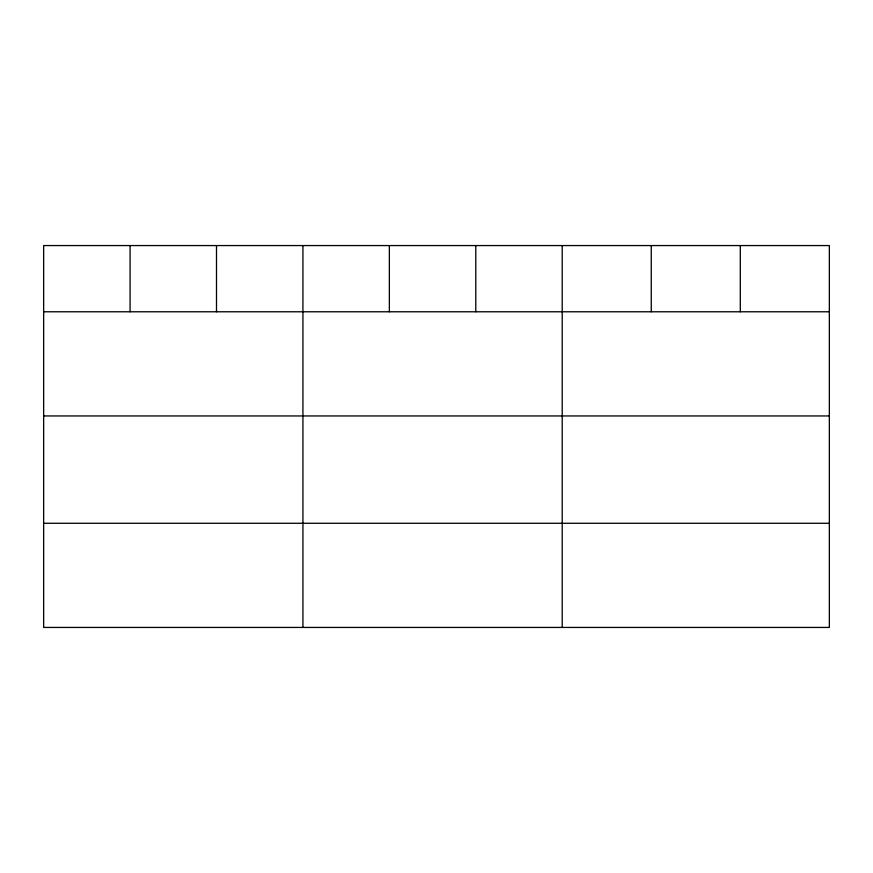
<?xml version="1.0" encoding="UTF-8"?>
<svg xmlns="http://www.w3.org/2000/svg" width="873" height="873" viewBox="0 0 873 873"><rect width="100%" height="100%" fill="white"/><g stroke="black" fill="none" stroke-linecap="round" stroke-linejoin="round"><path stroke-width="1.31" d="M829.35 311.781L829.35 627.436L43.65 627.436L43.65 245.564L829.35 245.564L829.35 311.781L43.65 311.781M43.65 415.952L829.35 415.952M43.65 523.276L829.35 523.276M740.304 245.564L740.304 311.781M651.258 245.564L651.258 311.781M562.212 245.564L562.212 627.436M475.785 245.564L475.785 311.781M389.358 245.564L389.358 311.781M302.931 245.564L302.931 627.436M216.504 245.564L216.504 311.781M130.077 245.564L130.077 311.781"/></g></svg>
